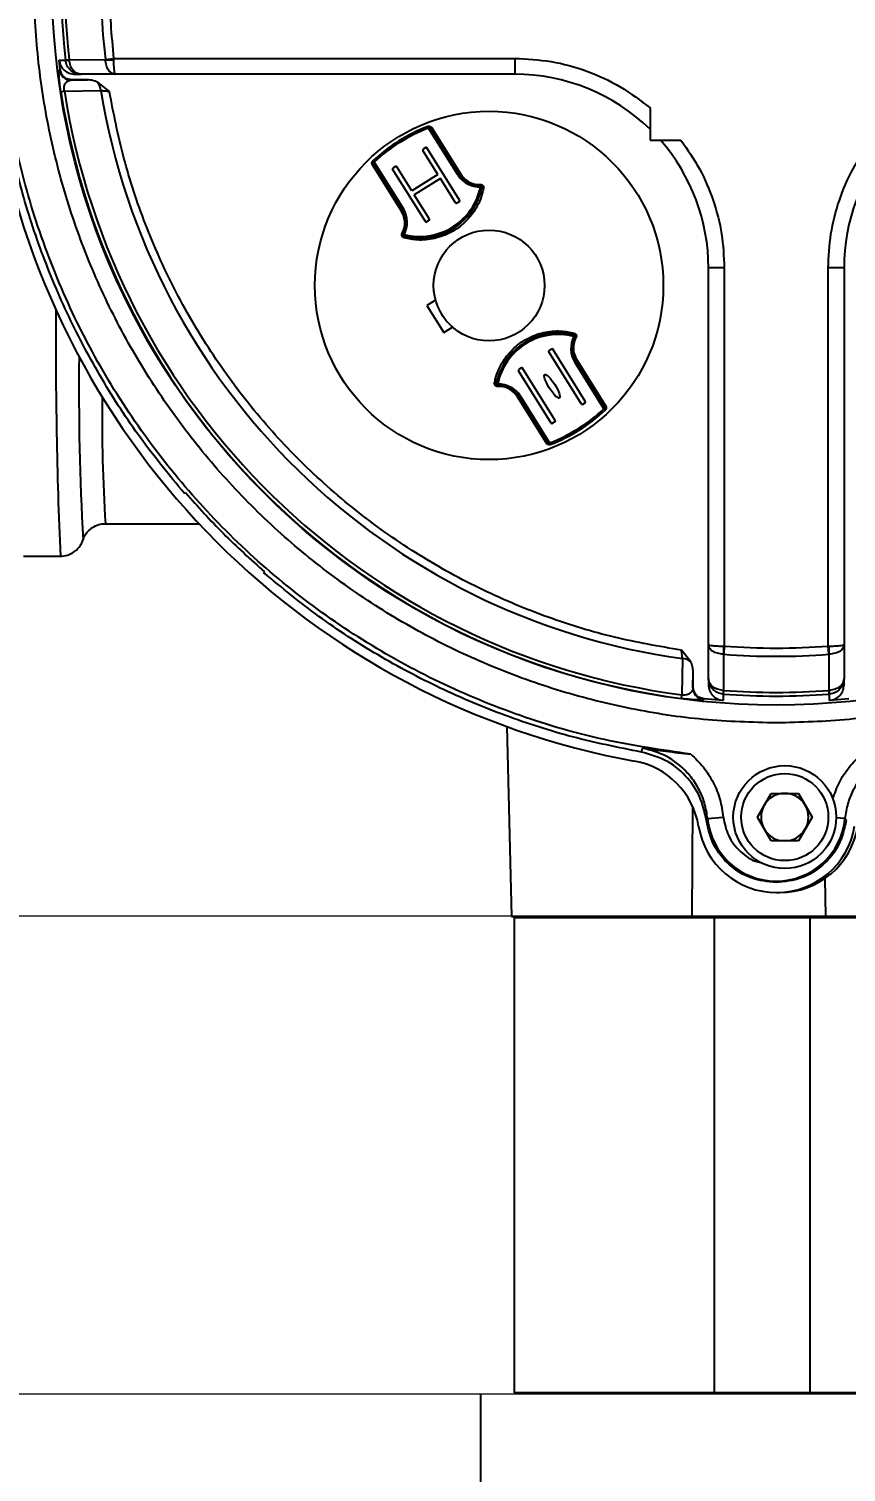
# Model space of a CAD drawing. Header units: millimetres. Extents: x 1561 to 4606, y 513 to 2666.
# Drawn here: x 2298.1 to 2401.4, y 2062 to 2244.3 of the extents above; entities that cross this region are included whole.
import ezdxf

# ---------------------------------------------------------------- set-up
doc = ezdxf.new("R2010")
doc.units = ezdxf.units.MM
doc.layers.add('AM_5', color=3, linetype='Continuous', lineweight=25)
doc.styles.add('SLDTEXTSTYLE1', font='txt.shx', dxfattribs={"width": 0.7, "bigfont": 'gbcbig.shx'})
doc.dimstyles.new('SLDDIMSTYLE12$0', dxfattribs={"dimtxt": 12, "dimasz": 10, "dimexe": 0, "dimexo": 0.0625, "dimgap": 0.875, "dimtad": 1, "dimdec": 1, "dimlfac": 1.8, "dimrnd": 1e-09, "dimzin": 12, "dimdsep": 46, "dimtxsty": 'SLDTEXTSTYLE1', "dimcen": 0.09, "dimdle": 8.16, "dimclrd": 3, "dimclre": 3, "dimadec": 0, "dimazin": 3, "dimtfac": 1, "dimtdec": 1, "dimtofl": 0, "dimtmove": 0, "dimatfit": 3, "dimfxl": 0, "dimfrac": 2, "dimtolj": 1, "dimlwd": 5, "dimlwe": 5, "dimarcsym": 0})

# ---------------------------------------------------------------- blocks, each defined once
blk = doc.blocks.new('*D50')
at = {"layer": 'AM_5', "color": 3, "lineweight": 5, "transparency": 16777216}
blk.add_line((2500.81, 2466.01), (2106.41, 2466.01), dxfattribs=at)
at = {"layer": 'AM_5', "color": 3, "linetype": 'Continuous', "lineweight": 5, "transparency": 16777216}
for p, q in [((2106.41, 2456.01), (2106.41, 2142.23)), ((2512.48, 2132.23), (2106.41, 2132.23))]:
    blk.add_line(p, q, dxfattribs=at)
at = {"layer": 'AM_5', "color": 3, "transparency": 16777216}
for points in [[(2104.74, 2456.01), (2108.07, 2456.01), (2106.41, 2466.01)], [(2104.74, 2142.23), (2108.07, 2142.23), (2106.41, 2132.23)]]:
    blk.add_solid(points, dxfattribs=at)
at = {"layer": 'Defpoints', "color": 0, "transparency": 16777216}
for p in [(2500.87, 2466.01), (2106.41, 2132.23), (2512.55, 2132.23)]:
    blk.add_point(p, dxfattribs=at)
at = {"layer": 'AM_5', "color": 0, "transparency": 16777216, "insert": (2091.82, 2299.12), "char_height": 12, "attachment_point": 5, "rotation": 90, "style": 'SLDTEXTSTYLE1'}
blk.add_mtext('\\A1;{\\H2.28571x;335}', dxfattribs=at)
blk = doc.blocks.new('*D51')
at = {"layer": 'AM_5', "color": 3, "lineweight": 5, "transparency": 16777216}
blk.add_line((2512.48, 2132.23), (2106.22, 2132.23), dxfattribs=at)
at = {"layer": 'AM_5', "color": 3, "linetype": 'Continuous', "lineweight": 5, "transparency": 16777216}
for p, q in [((2106.22, 2122.23), (2106.22, 2081.82)), ((2512.14, 2071.82), (2106.22, 2071.82))]:
    blk.add_line(p, q, dxfattribs=at)
at = {"layer": 'AM_5', "color": 3, "transparency": 16777216}
for points in [[(2104.56, 2122.23), (2107.89, 2122.23), (2106.22, 2132.23)], [(2104.56, 2081.82), (2107.89, 2081.82), (2106.22, 2071.82)]]:
    blk.add_solid(points, dxfattribs=at)
at = {"layer": 'Defpoints', "color": 0, "transparency": 16777216}
for p in [(2512.55, 2132.23), (2106.22, 2071.82), (2512.2, 2071.82)]:
    blk.add_point(p, dxfattribs=at)
at = {"layer": 'AM_5', "color": 0, "transparency": 16777216, "insert": (2091.63, 2102.02), "char_height": 12, "attachment_point": 5, "rotation": 90, "style": 'SLDTEXTSTYLE1'}
blk.add_mtext('\\A1;{\\H2.28571x;60}', dxfattribs=at)

msp = doc.modelspace()

# ---------------------------------------------------------------- linework, layer by layer
at = {"color": 7, "linetype": 'Continuous', "lineweight": 25}
for p, q in [((2301.937, 2240.357), (2302.742, 2240.355)), ((2302.075, 2239.181), (2301.937, 2240.357)), ((2301.98, 2239.148), (2302.075, 2239.181)), ((2302.74, 2240.372), (2303.202, 2240.424)), ((2302.74, 2240.372), (2302.742, 2240.355)), ((2303.208, 2240.355), (2303.202, 2240.424)), ((2303.202, 2240.424), (2307.788, 2240.415)), ((2307.784, 2240.456), (2308.81, 2240.576)), ((2307.784, 2240.456), (2307.788, 2240.415)), ((2308.81, 2240.576), (2359.501, 2240.576)), ((2308.81, 2240.576), (2308.813, 2240.415)), ((2359.501, 2240.576), (2359.501, 2238.576)), ((2303.467, 2237.832), (2305.508, 2237.866)), ((2305.508, 2237.866), (2303.564, 2237.866)), ((2303.928, 2238.576), (2304.716, 2238.576)), ((2309.011, 2238.576), (2304.716, 2238.576)), ((2308.29, 2236.392), (2306.816, 2237.566)), ((2359.501, 2238.576), (2309.011, 2238.576)), ((2302.159, 2236.389), (2302.619, 2236.46)), ((2302.619, 2236.46), (2307.219, 2236.542)), ((2376.583, 2234.325), (2376.583, 2230.239)), ((2348.533, 2231.96), (2348.525, 2231.982)), ((2348.605, 2231.773), (2348.533, 2231.96)), ((2348.605, 2231.773), (2348.775, 2231.879)), ((2352.302, 2225.857), (2348.605, 2231.773)), ((2348.775, 2231.879), (2352.471, 2225.963)), ((2349.003, 2231.822), (2352.67, 2225.955)), ((2376.583, 2230.239), (2380.484, 2230.239)), ((2349.798, 2225.902), (2347.89, 2228.955)), ((2348.261, 2229.304), (2347.922, 2229.092)), ((2352.532, 2222.658), (2348.399, 2229.272)), ((2345.184, 2221.276), (2341.517, 2227.144)), ((2341.736, 2227.481), (2341.566, 2227.375)), ((2345.263, 2221.459), (2341.566, 2227.375)), ((2341.6, 2227.627), (2341.583, 2227.645)), ((2341.736, 2227.481), (2341.6, 2227.627)), ((2341.736, 2227.481), (2345.433, 2221.565)), ((2348.207, 2219.955), (2344.074, 2226.57)), ((2344.445, 2226.92), (2344.106, 2226.708)), ((2346.49, 2223.835), (2344.583, 2226.888)), ((2349.798, 2225.902), (2346.49, 2223.835)), ((2350.116, 2225.393), (2346.808, 2223.326)), ((2352.023, 2222.34), (2350.116, 2225.393)), ((2352.471, 2225.963), (2352.302, 2225.857)), ((2355.148, 2224.556), (2355.157, 2224.356)), ((2355.353, 2224.317), (2355.157, 2224.356)), ((2348.716, 2220.273), (2346.808, 2223.326)), ((2352.5, 2222.52), (2352.161, 2222.308)), ((2345.433, 2221.565), (2345.263, 2221.459)), ((2348.684, 2220.135), (2348.345, 2219.923)), ((2345.354, 2218.436), (2345.53, 2218.341)), ((2345.479, 2218.147), (2345.53, 2218.341)), ((2385.965, 2214.112), (2383.965, 2214.112)), ((2383.965, 2166.535), (2383.965, 2214.112)), ((2385.965, 2214.112), (2385.965, 2166.335)), ((2399.087, 2166.335), (2399.087, 2214.112)), ((2401.087, 2214.112), (2399.087, 2214.112)), ((2401.087, 2214.112), (2401.087, 2166.535)), ((2349.503, 2210.034), (2348.408, 2209.35)), ((2348.408, 2209.35), (2350.527, 2205.958)), ((2350.527, 2205.958), (2351.623, 2206.642)), ((2366.974, 2205.445), (2367.024, 2205.639)), ((2366.974, 2205.445), (2367.149, 2205.35)), ((2367.921, 2196.898), (2363.788, 2203.513)), ((2364.159, 2203.863), (2363.819, 2203.651)), ((2368.43, 2197.216), (2364.297, 2203.831)), ((2367.32, 2202.51), (2370.987, 2196.642)), ((2364.105, 2194.514), (2359.971, 2201.128)), ((2360.342, 2201.478), (2360.003, 2201.266)), ((2364.614, 2194.832), (2360.48, 2201.446)), ((2367.071, 2202.221), (2367.241, 2202.327)), ((2370.768, 2196.305), (2367.071, 2202.221)), ((2367.241, 2202.327), (2370.937, 2196.411)), ((2357.347, 2199.43), (2357.151, 2199.469)), ((2357.347, 2199.43), (2357.356, 2199.23)), ((2363.5, 2191.964), (2359.834, 2197.832)), ((2360.032, 2197.823), (2360.202, 2197.929)), ((2363.729, 2191.907), (2360.032, 2197.823)), ((2360.202, 2197.929), (2363.899, 2192.013)), ((2368.398, 2197.078), (2368.059, 2196.866)), ((2370.937, 2196.411), (2370.768, 2196.305)), ((2370.904, 2196.159), (2370.768, 2196.305)), ((2370.921, 2196.141), (2370.904, 2196.159)), ((2364.582, 2194.694), (2364.243, 2194.482)), ((2363.729, 2191.907), (2363.899, 2192.013)), ((2363.97, 2191.826), (2363.899, 2192.013)), ((2363.979, 2191.804), (2363.97, 2191.826)), ((2317.777, 2185.612), (2317.888, 2185.723)), ((2307.791, 2181.799), (2319.614, 2181.799)), ((2304.96, 2179.765), (2304.967, 2179.787)), ((2297.459, 2177.69), (2302.098, 2177.69)), ((2327.883, 2175.728), (2327.772, 2175.616)), ((2383.965, 2166.535), (2384.02, 2166.489)), ((2384.032, 2166.314), (2383.965, 2166.535)), ((2383.965, 2162.256), (2383.965, 2166.535)), ((2385.858, 2166.336), (2385.965, 2166.335)), ((2385.965, 2166.335), (2385.885, 2165.306)), ((2399.087, 2166.335), (2399.195, 2166.336)), ((2399.167, 2165.306), (2399.087, 2166.335)), ((2401.087, 2166.535), (2401.087, 2162.256)), ((2381.726, 2164.357), (2380.552, 2165.822)), ((2380.679, 2164.762), (2380.598, 2160.175)), ((2385.858, 2165.307), (2385.885, 2165.306)), ((2385.858, 2165.307), (2385.863, 2160.738)), ((2399.167, 2165.306), (2399.195, 2165.307)), ((2399.189, 2160.738), (2399.195, 2165.307)), ((2381.994, 2161.085), (2382.026, 2163.049)), ((2382.026, 2161.179), (2382.026, 2163.049)), ((2383.965, 2162.256), (2383.965, 2161.47)), ((2385.863, 2160.738), (2385.817, 2160.74)), ((2385.863, 2160.738), (2385.829, 2160.273)), ((2399.189, 2160.738), (2399.235, 2160.74)), ((2399.224, 2160.273), (2399.189, 2160.738)), ((2401.087, 2162.256), (2401.022, 2161.986)), ((2401.054, 2161.897), (2401.054, 2161.981)), ((2401.087, 2161.47), (2401.087, 2162.256)), ((2380.537, 2159.714), (2380.598, 2160.175)), ((2383.375, 2159.686), (2383.343, 2159.595)), ((2385.818, 2159.473), (2383.375, 2159.686)), ((2385.817, 2160.274), (2385.829, 2160.273)), ((2385.817, 2160.274), (2385.818, 2159.473)), ((2399.224, 2160.273), (2399.235, 2160.274)), ((2399.234, 2159.473), (2399.235, 2160.274)), ((2401.678, 2159.686), (2399.234, 2159.473)), ((2358.475, 2156.181), (2359.103, 2132.19)), ((2375.498, 2152.946), (2375.617, 2153.463)), ((2390.136, 2144.736), (2391.868, 2147.736)), ((2391.868, 2147.736), (2395.332, 2147.736)), ((2395.332, 2147.736), (2397.064, 2144.736)), ((2381.952, 2146.11), (2381.843, 2132.19)), ((2383.7, 2144.295), (2383.85, 2144.545)), ((2383.85, 2144.545), (2385.84, 2144.733)), ((2391.868, 2141.736), (2390.136, 2144.736)), ((2397.064, 2144.736), (2395.332, 2141.736)), ((2401.203, 2144.545), (2400.099, 2144.65)), ((2401.352, 2144.295), (2401.203, 2144.545)), ((2395.332, 2141.736), (2391.868, 2141.736)), ((2398.661, 2136.982), (2398.765, 2132.19)), ((2392.567, 2135.21), (2392.983, 2135.21)), ((2359.103, 2132.19), (2381.843, 2132.19)), ((2359.429, 2132), (2359.429, 2072)), ((2384.705, 2132), (2359.429, 2132)), ((2381.843, 2132.19), (2398.765, 2132.19)), ((2384.705, 2072), (2384.705, 2132)), ((2396.789, 2132), (2384.705, 2132)), ((2389.597, 2132.19), (2389.597, 2132)), ((2396.789, 2072), (2396.789, 2132)), ((2438.175, 2132), (2396.789, 2132)), ((2398.765, 2132.19), (2434.292, 2132.19)), ((2355.169, 2071.818), (2355.169, 2049.818)), ((2384.705, 2072), (2359.429, 2072)), ((2396.789, 2072), (2384.705, 2072)), ((2438.175, 2072), (2396.789, 2072))]:
    msp.add_line(p, q, dxfattribs=at)
at = {"color": 7, "linetype": 'Continuous', "lineweight": 25, "flags": 128}
for points in [[(2303.467, 2237.832), (2303.521, 2237.851), (2303.564, 2237.866)], [(2352.67, 2225.955), (2352.639, 2225.941), (2352.608, 2225.932), (2352.578, 2225.927), (2352.55, 2225.926), (2352.524, 2225.929), (2352.502, 2225.937), (2352.484, 2225.948), (2352.471, 2225.963)], [(2355.555, 2224.177), (2355.513, 2224.185), (2355.473, 2224.197), (2355.436, 2224.213), (2355.405, 2224.232), (2355.38, 2224.252), (2355.362, 2224.274), (2355.353, 2224.296), (2355.353, 2224.317)], [(2345.263, 2221.459), (2345.271, 2221.441), (2345.273, 2221.42), (2345.271, 2221.397), (2345.262, 2221.372), (2345.249, 2221.347), (2345.231, 2221.322), (2345.209, 2221.299), (2345.184, 2221.276)], [(2345.516, 2217.905), (2345.527, 2217.946), (2345.534, 2217.987), (2345.536, 2218.027), (2345.533, 2218.063), (2345.526, 2218.095), (2345.514, 2218.12), (2345.498, 2218.138), (2345.479, 2218.147)], [(2367.024, 2205.639), (2367.006, 2205.648), (2366.99, 2205.666), (2366.978, 2205.691), (2366.97, 2205.723), (2366.968, 2205.759), (2366.97, 2205.799), (2366.976, 2205.84), (2366.987, 2205.881)], [(2367.241, 2202.327), (2367.233, 2202.345), (2367.23, 2202.367), (2367.233, 2202.39), (2367.241, 2202.414), (2367.255, 2202.439), (2367.272, 2202.464), (2367.295, 2202.487), (2367.32, 2202.51)], [(2357.151, 2199.469), (2357.151, 2199.49), (2357.141, 2199.512), (2357.124, 2199.534), (2357.099, 2199.555), (2357.067, 2199.573), (2357.031, 2199.589), (2356.991, 2199.601), (2356.949, 2199.609)], [(2359.834, 2197.832), (2359.865, 2197.845), (2359.896, 2197.854), (2359.926, 2197.86), (2359.954, 2197.86), (2359.98, 2197.857), (2360.002, 2197.85), (2360.019, 2197.838), (2360.032, 2197.823)], [(2382.026, 2161.179), (2382.008, 2161.126), (2381.994, 2161.085)]]:
    msp.add_lwpolyline(points, dxfattribs=at)
at = {"color": 7, "linetype": 'Continuous', "lineweight": 25}
for centre, radius in [((2392.526, 2250.366), 91.48), ((2356.252, 2211.893), 22), ((2356.252, 2211.893), 7), ((2393.6, 2144.736), 6.5), ((2393.6, 2144.736), 5.5)]:
    msp.add_circle(centre, radius, dxfattribs=at)
for centre, radius, start, end in [((2392.526, 2250.366), 90.341, 353.64897, 186.35103), ((2392.526, 2250.366), 89.875, 353.64897, 186.35103), ((2392.526, 2250.366), 85.319, 353.33017, 186.66983), ((2303.469, 2239.333), 1.5, 187.07071, 269.91274), ((2302.975, 2242.18), 1.84, 262.72929, 277.2707), ((2308.3, 2254.739), 14.333, 267.94984, 272.05016), ((2305.459, 2236.44), 1.764, 3.33539, 39.69868), ((2359.501, 2214.112), 24.464, 45.7131, 90), ((2392.526, 2250.366), 91.441, 188.79238, 262.46584), ((2392.526, 2250.366), 90.976, 188.79238, 262.46584), ((2392.526, 2250.366), 86.42, 189.2043, 262.12076), ((2392.569, 2250.188), 99.998, 190.32572, 259.67183), ((2356.252, 2211.893), 21.524, 111.039, 132.961), ((2356.252, 2211.893), 21.5, 111.039, 132.961), ((2356.252, 2211.893), 21.3, 111.039, 132.961), ((2348.605, 2231.773), 0.2, 32, 111.039), ((2348.922, 2231.985), 0.182, 215.62254, 296.53626), ((2359.501, 2214.112), 24.464, 0, 41.23805), ((2425.551, 2214.112), 24.464, 138.76195, 180), ((2347.975, 2229.008), 0.1, 122, 212), ((2348.314, 2229.219), 0.1, 32, 122), ((2341.407, 2227.288), 0.182, 307.46374, 28.37746), ((2341.736, 2227.481), 0.2, 132.961, 212), ((2344.159, 2226.623), 0.1, 122, 212), ((2344.498, 2226.835), 0.1, 32, 122), ((2347.508, 2225.886), 8, 255.3094, 348.6906), ((2347.508, 2225.886), 7.8, 255.3094, 348.6906), ((2355.015, 2227.553), 3.2, 212, 272.53097), ((2355.015, 2227.553), 3, 212, 272.53097), ((2354.461, 2224.605), 0.689, 355.91037, 3.87572), ((2355.157, 2224.356), 0.2, 348.6906, 92.53097), ((2352.447, 2222.605), 0.1, 302, 32), ((2342.719, 2219.869), 3, 331.46903, 32), ((2342.719, 2219.869), 3.2, 331.46903, 32), ((2352.108, 2222.393), 0.1, 212, 302), ((2348.292, 2220.008), 0.1, 212, 302), ((2348.631, 2220.22), 0.1, 302, 32), ((2345.611, 2219.075), 0.689, 240.12428, 248.08963), ((2345.53, 2218.341), 0.2, 151.46903, 255.3094), ((2910.883, 2204.025), 609.354, 179.552814, 182.476995), ((2364.996, 2197.9), 8, 75.3094, 168.6906), ((2364.996, 2197.9), 7.8, 75.3094, 168.6906), ((2369.785, 2203.917), 3.2, 151.46903, 212), ((2369.785, 2203.917), 3, 151.46903, 212), ((2366.974, 2205.445), 0.2, 331.46903, 75.3094), ((2366.892, 2204.711), 0.689, 60.12428, 68.08963), ((2663.172, 2199.061), 358.731, 179.38754, 183.08342), ((2363.872, 2203.566), 0.1, 122, 212), ((2364.212, 2203.778), 0.1, 32, 122), ((2360.056, 2201.181), 0.1, 122, 212), ((2360.395, 2201.393), 0.1, 32, 122), ((2357.347, 2199.43), 0.2, 168.6906, 272.53097), ((2357.488, 2196.233), 3.2, 32, 92.53097), ((2358.043, 2199.181), 0.689, 175.91037, 183.87572), ((2357.488, 2196.233), 3, 32, 92.53097), ((2513.003, 2195.026), 205.637, 179.22351, 183.68809), ((2368.345, 2197.163), 0.1, 302, 32), ((2356.252, 2211.893), 21.3, 291.039, 312.961), ((2356.252, 2211.893), 21.5, 291.039, 312.961), ((2356.252, 2211.893), 21.524, 291.039, 312.961), ((2368.006, 2196.951), 0.1, 212, 302), ((2370.768, 2196.305), 0.2, 312.961, 32), ((2371.097, 2196.498), 0.182, 127.46374, 208.37746), ((2364.19, 2194.567), 0.1, 212, 302), ((2364.529, 2194.779), 0.1, 302, 32), ((2363.581, 2191.801), 0.182, 35.62254, 116.53626), ((2363.899, 2192.013), 0.2, 212, 291.039), ((2407.193, 2165.822), 21.342, 178.61808, 181.38192), ((2377.859, 2165.822), 21.342, 358.61809, 1.38192), ((2380.596, 2162.992), 1.772, 50.36479, 87.29394), ((2392.526, 2250.366), 85.319, 265.53552, 274.46448), ((2383.494, 2161.087), 1.5, 180.08872, 264.21159), ((2388.526, 2160.507), 2.719, 175.08842, 184.91158), ((2392.526, 2250.366), 89.875, 265.74841, 274.25159), ((2396.526, 2160.507), 2.719, 355.08842, 4.91158), ((2392.526, 2250.366), 90.341, 265.74841, 274.25159), ((2372.848, 2141.972), 10, 9.26756, 79.67181), ((2393.6, 2144.736), 3, 90, 150), ((2393.6, 2144.736), 3, 30, 90), ((2393.6, 2144.736), 3, 150, 210), ((2393.6, 2144.736), 3, 330, 30), ((2392.526, 2145.366), 8.715, 185.40246, 354.59754), ((2392.567, 2145.19), 9.98, 189.26678, 350.73322), ((2393.6, 2144.736), 3, 210, 270), ((2392.983, 2145.19), 9.98, 270.0009, 350.73276), ((2393.6, 2144.736), 3, 270, 330)]:
    msp.add_arc(centre, radius, start, end, dxfattribs=at)
msp.add_ellipse((2364.201, 2199.172), major_axis=(0.927, -1.484), ratio=0.2285714, dxfattribs=at)
for points in [[(2392.526, 2156.625), (2389.458, 2156.712), (2383.323, 2156.886), (2374.209, 2158.289), (2365.271, 2160.515), (2356.596, 2163.622), (2348.266, 2167.561), (2340.363, 2172.298), (2332.962, 2177.787), (2326.135, 2183.975), (2319.947, 2190.802), (2314.458, 2198.203), (2309.721, 2206.106), (2305.782, 2214.435), (2302.678, 2223.111), (2300.439, 2232.048), (2299.087, 2241.163), (2298.635, 2250.366), (2299.087, 2259.569), (2300.439, 2268.683), (2302.678, 2277.621), (2305.782, 2286.296), (2309.721, 2294.626), (2314.458, 2302.529), (2319.947, 2309.93), (2326.135, 2316.757), (2332.962, 2322.945), (2340.363, 2328.433), (2348.266, 2333.171), (2356.596, 2337.109), (2365.271, 2340.217), (2374.209, 2342.442), (2383.323, 2343.845), (2389.458, 2344.019), (2392.526, 2344.106)], [(2392.526, 2344.106), (2395.594, 2344.019), (2401.729, 2343.845), (2410.843, 2342.442), (2419.781, 2340.217), (2428.457, 2337.109), (2436.786, 2333.171), (2444.689, 2328.433), (2452.09, 2322.945), (2458.917, 2316.757), (2465.105, 2309.93), (2470.594, 2302.529), (2475.331, 2294.626), (2479.27, 2286.296), (2482.374, 2277.621), (2484.613, 2268.683), (2485.965, 2259.569), (2486.417, 2250.366), (2485.965, 2241.163), (2484.613, 2232.048), (2482.374, 2223.111), (2479.27, 2214.435), (2475.331, 2206.106), (2470.594, 2198.203), (2465.105, 2190.802), (2458.917, 2183.975), (2452.09, 2177.787), (2444.689, 2172.298), (2436.786, 2167.561), (2428.457, 2163.622), (2419.781, 2160.515), (2410.843, 2158.289), (2401.729, 2156.886), (2395.594, 2156.712), (2392.526, 2156.625)], [(2381.737, 2152.692), (2378.085, 2153.216), (2370.782, 2154.264), (2360.139, 2157.384), (2349.896, 2161.592), (2340.195, 2166.947), (2331.156, 2173.352), (2322.894, 2180.733), (2315.512, 2188.995), (2309.108, 2198.034), (2303.752, 2207.735), (2299.544, 2217.978), (2296.425, 2228.621), (2295.377, 2235.925), (2294.852, 2239.576)], [(2317.777, 2185.612), (2315.89, 2187.908), (2312.115, 2192.501), (2307.27, 2200.002), (2303.07, 2207.873), (2299.623, 2216.102), (2296.87, 2224.596), (2295.694, 2230.424), (2295.106, 2233.338)], [(2317.888, 2185.723), (2319.465, 2183.968), (2322.617, 2180.457), (2326.128, 2177.304), (2327.883, 2175.728)], [(2375.498, 2152.946), (2372.584, 2153.534), (2366.757, 2154.709), (2358.262, 2157.462), (2350.033, 2160.909), (2342.162, 2165.11), (2334.662, 2169.955), (2330.069, 2173.729), (2327.772, 2175.616)], [(2385.965, 2166.335), (2388.152, 2166.207), (2392.526, 2165.951), (2396.9, 2166.207), (2399.087, 2166.335)], [(2392.526, 2136.475), (2391.451, 2136.589), (2389.3, 2136.816), (2386.514, 2138.58), (2384.427, 2141.133), (2383.943, 2143.241), (2383.7, 2144.295)], [(2401.352, 2144.295), (2401.11, 2143.241), (2400.625, 2141.133), (2398.539, 2138.58), (2395.752, 2136.816), (2393.601, 2136.589), (2392.526, 2136.475)]]:
    msp.add_open_spline(points, degree=3, dxfattribs=at)
for points, knots in [([(2392.526, 2334.652), (2389.621, 2334.565), (2383.763, 2334.39), (2375.012, 2332.962), (2366.358, 2330.658), (2357.953, 2327.411), (2349.942, 2323.289), (2342.458, 2318.365), (2335.613, 2312.743), (2329.448, 2306.497), (2323.961, 2299.649), (2319.172, 2292.197), (2315.15, 2284.192), (2311.987, 2275.756), (2309.737, 2267.031), (2308.455, 2258.168), (2308.053, 2249.311), (2308.559, 2243.471), (2308.81, 2240.576)], [0, 0, 0, 0, 0.0612816, 0.1235957, 0.1866179, 0.25, 0.3133821, 0.3764043, 0.4387184, 0.5, 0.5612816, 0.6235957, 0.6866179, 0.75, 0.8133821, 0.8764043, 0.9387184, 1, 1, 1, 1]), ([(2476.242, 2240.576), (2476.493, 2243.471), (2477, 2249.311), (2476.598, 2258.168), (2475.315, 2267.031), (2473.065, 2275.756), (2469.902, 2284.192), (2465.881, 2292.197), (2461.091, 2299.649), (2455.604, 2306.497), (2449.44, 2312.743), (2442.594, 2318.365), (2435.11, 2323.289), (2427.099, 2327.411), (2418.694, 2330.658), (2410.041, 2332.962), (2401.29, 2334.39), (2395.431, 2334.565), (2392.526, 2334.652)], [0, 0, 0, 0, 0.0612816, 0.1235957, 0.1866179, 0.25, 0.3133821, 0.3764043, 0.4387184, 0.5, 0.5612816, 0.6235957, 0.6866179, 0.75, 0.8133821, 0.8764043, 0.9387184, 1, 1, 1, 1]), ([(2302.159, 2236.389), (2302.128, 2236.598), (2302.065, 2237.031), (2301.998, 2237.613), (2301.952, 2238.118), (2301.922, 2238.622), (2301.922, 2239.048), (2301.961, 2239.114), (2301.98, 2239.148)], [0, 0, 0, 0, 0.1207868, 0.2490761, 0.3731373, 0.5013754, 0.7404691, 1, 1, 1, 1]), ([(2301.937, 2240.357), (2301.99, 2240.117), (2302.095, 2239.638), (2302.565, 2239.056), (2303.196, 2238.654), (2303.684, 2238.602), (2303.928, 2238.576)], [0, 0, 0, 0, 0.2499161, 0.4998772, 0.7499002, 1, 1, 1, 1]), ([(2303.564, 2237.866), (2303.383, 2237.885), (2303.021, 2237.923), (2302.551, 2238.219), (2302.198, 2238.648), (2302.116, 2239.003), (2302.075, 2239.181)], [0, 0, 0, 0, 0.24991859, 0.49987605, 0.74997273, 1, 1, 1, 1]), ([(2304.716, 2238.576), (2304.481, 2238.6), (2304.009, 2238.649), (2303.386, 2239.037), (2302.906, 2239.618), (2302.797, 2240.108), (2302.742, 2240.355)], [0, 0, 0, 0, 0.24311821, 0.48973638, 0.74228142, 1, 1, 1, 1]), ([(2304.716, 2238.576), (2304.537, 2238.6), (2304.176, 2238.649), (2303.7, 2239.037), (2303.333, 2239.618), (2303.25, 2240.108), (2303.208, 2240.355)], [0, 0, 0, 0, 0.2431182, 0.4897364, 0.7422814, 1, 1, 1, 1]), ([(2309.011, 2238.576), (2308.863, 2238.602), (2308.564, 2238.653), (2308.174, 2239.057), (2307.878, 2239.659), (2307.818, 2240.162), (2307.788, 2240.415)], [0, 0, 0, 0, 0.24349066, 0.48990244, 0.74228532, 1, 1, 1, 1]), ([(2308.813, 2240.415), (2308.818, 2240.177), (2308.827, 2239.686), (2308.87, 2239.106), (2308.921, 2238.773), (2308.967, 2238.605), (2308.996, 2238.586), (2309.011, 2238.576)], [0, 0, 0, 0, 0.2418431, 0.4991239, 0.7090059, 0.8444555, 1, 1, 1, 1]), ([(2359.501, 2240.576), (2361.037, 2240.499), (2364.133, 2240.344), (2368.637, 2239.077), (2372.896, 2237.137), (2375.361, 2235.257), (2376.583, 2234.325)], [0, 0, 0, 0, 0.248067, 0.5, 0.751933, 1, 1, 1, 1]), ([(2302.619, 2236.46), (2302.606, 2236.529), (2302.58, 2236.668), (2302.576, 2236.869), (2302.597, 2237.048), (2302.672, 2237.344), (2302.839, 2237.569), (2303.014, 2237.699), (2303.112, 2237.748), (2303.195, 2237.783), (2303.295, 2237.812), (2303.393, 2237.827), (2303.445, 2237.831), (2303.461, 2237.832), (2303.467, 2237.832)], [0, 0, 0, 0, 0.0594216, 0.1187115, 0.1821096, 0.2512974, 0.5005091, 0.6688882, 0.7209765, 0.7501665, 0.8758835, 0.9620537, 0.9870366, 1, 1, 1, 1]), ([(2306.816, 2237.566), (2306.606, 2237.655), (2306.188, 2237.832), (2305.734, 2237.854), (2305.508, 2237.866)], [0, 0, 0, 0, 0.5015357, 1, 1, 1, 1]), ([(2307.219, 2236.542), (2307.36, 2236.524), (2307.584, 2236.495), (2307.962, 2236.442), (2308.177, 2236.409), (2308.29, 2236.392)], [0, 0, 0, 0, 0.4463965, 0.7099365, 1, 1, 1, 1]), ([(2380.552, 2165.822), (2377.723, 2166.307), (2372.009, 2167.287), (2363.603, 2169.874), (2355.322, 2173.329), (2347.321, 2177.732), (2339.741, 2183.034), (2332.75, 2189.156), (2326.465, 2196), (2320.984, 2203.452), (2316.393, 2211.347), (2312.743, 2219.543), (2309.957, 2227.885), (2308.842, 2233.575), (2308.29, 2236.392)], [0, 0, 0, 0, 0.07964621, 0.16087728, 0.24358846, 0.32847039, 0.41398283, 0.49999999, 0.58601276, 0.67152525, 0.75641153, 0.83911847, 0.92035171, 1, 1, 1, 1]), ([(2348.525, 2231.982), (2348.547, 2231.99), (2348.596, 2232.006), (2348.684, 2232.012), (2348.801, 2231.994), (2348.92, 2231.931), (2348.975, 2231.859), (2349.003, 2231.822)], [0, 0, 0, 0, 0.0853698, 0.1907986, 0.3564235, 0.6664713, 1, 1, 1, 1]), ([(2380.484, 2230.239), (2381.306, 2229.059), (2382.96, 2226.685), (2384.656, 2222.662), (2385.763, 2218.439), (2385.898, 2215.548), (2385.965, 2214.112)], [0, 0, 0, 0, 0.2483152, 0.5, 0.7516848, 1, 1, 1, 1]), ([(2399.087, 2214.112), (2399.154, 2215.548), (2399.289, 2218.439), (2400.396, 2222.662), (2402.092, 2226.685), (2403.746, 2229.059), (2404.568, 2230.239)], [0, 0, 0, 0, 0.2483152, 0.5, 0.7516848, 1, 1, 1, 1]), ([(2341.517, 2227.144), (2341.488, 2227.208), (2341.443, 2227.304), (2341.465, 2227.459), (2341.508, 2227.554), (2341.546, 2227.608), (2341.575, 2227.637), (2341.583, 2227.645)], [0, 0, 0, 0, 0.4935098, 0.7465115, 0.851032, 0.9564885, 1, 1, 1, 1]), ([(2352.67, 2225.955), (2352.864, 2225.7), (2353.215, 2225.241), (2354.033, 2224.785), (2354.705, 2224.642), (2355.08, 2224.65), (2355.148, 2224.652)], [0, 0, 0, 0, 0.35692605, 0.64558806, 0.93595733, 1, 1, 1, 1]), ([(2355.148, 2224.652), (2355.189, 2224.65), (2355.27, 2224.646), (2355.38, 2224.596), (2355.473, 2224.516), (2355.541, 2224.404), (2355.569, 2224.285), (2355.559, 2224.207), (2355.555, 2224.177)], [0, 0, 0, 0, 0.1540842, 0.3077863, 0.4712038, 0.6571656, 0.8674974, 1, 1, 1, 1]), ([(2355.555, 2224.177), (2355.516, 2224.003), (2355.309, 2223.067), (2354.659, 2221.572), (2353.258, 2219.827), (2351.505, 2218.526), (2349.362, 2217.736), (2347.285, 2217.55), (2346.069, 2217.794), (2345.516, 2217.905)], [0, 0, 0, 0, 0.0439371, 0.236293, 0.3728219, 0.5357282, 0.69861, 0.8632007, 1, 1, 1, 1]), ([(2345.268, 2218.478), (2345.299, 2218.539), (2345.471, 2218.873), (2345.638, 2219.539), (2345.586, 2220.474), (2345.327, 2220.991), (2345.184, 2221.276)], [0, 0, 0, 0, 0.06404267, 0.35441194, 0.64307395, 1, 1, 1, 1]), ([(2345.516, 2217.905), (2345.462, 2217.927), (2345.359, 2217.969), (2345.257, 2218.1), (2345.215, 2218.241), (2345.222, 2218.374), (2345.254, 2218.446), (2345.268, 2218.478)], [0, 0, 0, 0, 0.257956, 0.4849143, 0.7035846, 0.8642778, 1, 1, 1, 1]), ([(2356.949, 2199.609), (2356.988, 2199.783), (2357.195, 2200.719), (2357.845, 2202.214), (2359.245, 2203.959), (2360.998, 2205.261), (2363.142, 2206.05), (2365.218, 2206.236), (2366.435, 2205.992), (2366.987, 2205.881)], [0, 0, 0, 0, 0.0439371, 0.236293, 0.3728219, 0.5357282, 0.69861, 0.8632007, 1, 1, 1, 1]), ([(2367.235, 2205.308), (2367.204, 2205.248), (2367.032, 2204.914), (2366.866, 2204.247), (2366.917, 2203.312), (2367.177, 2202.795), (2367.32, 2202.51)], [0, 0, 0, 0, 0.06404267, 0.35441194, 0.64307395, 1, 1, 1, 1]), ([(2366.987, 2205.881), (2367.042, 2205.859), (2367.145, 2205.817), (2367.247, 2205.686), (2367.289, 2205.545), (2367.281, 2205.412), (2367.25, 2205.341), (2367.235, 2205.308)], [0, 0, 0, 0, 0.257956, 0.4849143, 0.7035846, 0.8642778, 1, 1, 1, 1]), ([(2357.356, 2199.134), (2357.315, 2199.136), (2357.234, 2199.14), (2357.124, 2199.191), (2357.03, 2199.27), (2356.962, 2199.382), (2356.935, 2199.501), (2356.945, 2199.579), (2356.949, 2199.609)], [0, 0, 0, 0, 0.1540842, 0.3077863, 0.4712038, 0.6571656, 0.8674974, 1, 1, 1, 1]), ([(2359.834, 2197.832), (2359.64, 2198.086), (2359.289, 2198.545), (2358.471, 2199.001), (2357.799, 2199.144), (2357.424, 2199.136), (2357.356, 2199.134)], [0, 0, 0, 0, 0.35692605, 0.64558806, 0.93595733, 1, 1, 1, 1]), ([(2370.987, 2196.642), (2371.016, 2196.578), (2371.06, 2196.482), (2371.039, 2196.327), (2370.996, 2196.232), (2370.958, 2196.178), (2370.929, 2196.149), (2370.921, 2196.141)], [0, 0, 0, 0, 0.4935098, 0.7465115, 0.851032, 0.9564885, 1, 1, 1, 1]), ([(2363.979, 2191.804), (2363.957, 2191.796), (2363.908, 2191.78), (2363.82, 2191.774), (2363.702, 2191.792), (2363.584, 2191.855), (2363.529, 2191.927), (2363.5, 2191.964)], [0, 0, 0, 0, 0.08536983, 0.19079859, 0.35642346, 0.66647129, 1, 1, 1, 1]), ([(2305.018, 2179.912), (2305.056, 2180.008), (2305.14, 2180.219), (2305.456, 2180.716), (2305.986, 2181.241), (2306.732, 2181.636), (2307.374, 2181.831), (2307.726, 2181.784), (2307.775, 2181.777)], [0, 0, 0, 0, 0.1429554, 0.3163759, 0.5136025, 0.7314849, 0.9620999, 1, 1, 1, 1]), ([(2302.098, 2177.69), (2302.41, 2177.718), (2302.998, 2177.771), (2303.744, 2178.145), (2304.289, 2178.602), (2304.654, 2179.083), (2304.871, 2179.508), (2304.974, 2179.796), (2305.002, 2179.905), (2305.013, 2179.949)], [0, 0, 0, 0, 0.19362295, 0.3638297, 0.51345707, 0.64880023, 0.77586551, 0.91044112, 1, 1, 1, 1]), ([(2384.02, 2166.489), (2384.06, 2166.476), (2384.161, 2166.444), (2384.516, 2166.392), (2385.11, 2166.349), (2385.613, 2166.34), (2385.858, 2166.336)], [0, 0, 0, 0, 0.1603921, 0.4090048, 0.7133358, 1, 1, 1, 1]), ([(2385.858, 2165.307), (2385.597, 2165.334), (2385.082, 2165.387), (2384.468, 2165.685), (2384.097, 2166.012), (2384.048, 2166.239), (2384.032, 2166.314)], [0, 0, 0, 0, 0.2934878, 0.5809042, 0.8613713, 1, 1, 1, 1]), ([(2399.195, 2166.336), (2399.438, 2166.34), (2399.941, 2166.349), (2400.539, 2166.392), (2400.883, 2166.444), (2401.057, 2166.491), (2401.076, 2166.52), (2401.087, 2166.535)], [0, 0, 0, 0, 0.2420778, 0.4990881, 0.7090281, 0.8444798, 1, 1, 1, 1]), ([(2401.087, 2166.535), (2401.061, 2166.384), (2401.008, 2166.08), (2400.59, 2165.684), (2399.969, 2165.388), (2399.454, 2165.334), (2399.195, 2165.307)], [0, 0, 0, 0, 0.24337936, 0.48973908, 0.74220299, 1, 1, 1, 1]), ([(2380.679, 2164.762), (2380.664, 2164.902), (2380.64, 2165.124), (2380.595, 2165.499), (2380.567, 2165.711), (2380.552, 2165.822)], [0, 0, 0, 0, 0.4491912, 0.7120483, 1, 1, 1, 1]), ([(2382.026, 2163.049), (2382.015, 2163.277), (2381.992, 2163.73), (2381.814, 2164.148), (2381.726, 2164.357)], [0, 0, 0, 0, 0.50110476, 1, 1, 1, 1]), ([(2381.994, 2161.085), (2381.98, 2160.977), (2381.962, 2160.833), (2381.863, 2160.629), (2381.722, 2160.434), (2381.525, 2160.285), (2381.34, 2160.218), (2381.311, 2160.208), (2381.206, 2160.176), (2381.038, 2160.146), (2380.8, 2160.145), (2380.665, 2160.165), (2380.598, 2160.175)], [0, 0, 0, 0, 0.250063, 0.3364114, 0.5001549, 0.749322, 0.750492, 0.7606097, 0.7889128, 0.8880153, 0.9439917, 1, 1, 1, 1]), ([(2383.375, 2159.686), (2383.193, 2159.725), (2382.831, 2159.802), (2382.39, 2160.153), (2382.085, 2160.627), (2382.046, 2160.995), (2382.026, 2161.179)], [0, 0, 0, 0, 0.250514, 0.5000704, 0.7499904, 1, 1, 1, 1]), ([(2385.817, 2160.74), (2385.561, 2160.777), (2385.056, 2160.849), (2384.449, 2161.216), (2384.042, 2161.701), (2383.991, 2162.071), (2383.965, 2162.256)], [0, 0, 0, 0, 0.2578222, 0.5102459, 0.7566012, 1, 1, 1, 1]), ([(2385.817, 2160.274), (2385.561, 2160.322), (2385.056, 2160.417), (2384.449, 2160.896), (2384.042, 2161.53), (2383.991, 2162.015), (2383.965, 2162.256)], [0, 0, 0, 0, 0.2578222, 0.5102459, 0.7566012, 1, 1, 1, 1]), ([(2383.965, 2161.47), (2383.992, 2161.22), (2384.047, 2160.719), (2384.469, 2160.078), (2385.076, 2159.61), (2385.571, 2159.518), (2385.818, 2159.473)], [0, 0, 0, 0, 0.2504088, 0.5001794, 0.7500317, 1, 1, 1, 1]), ([(2399.234, 2159.473), (2399.482, 2159.518), (2399.976, 2159.61), (2400.584, 2160.079), (2401.005, 2160.72), (2401.06, 2161.22), (2401.087, 2161.47)], [0, 0, 0, 0, 0.250393, 0.5001633, 0.7500215, 1, 1, 1, 1]), ([(2401.087, 2162.256), (2401.061, 2162.015), (2401.01, 2161.53), (2400.603, 2160.896), (2399.996, 2160.417), (2399.491, 2160.322), (2399.235, 2160.274)], [0, 0, 0, 0, 0.2433988, 0.4897541, 0.7421778, 1, 1, 1, 1]), ([(2401.022, 2161.986), (2401.006, 2161.894), (2400.959, 2161.618), (2400.597, 2161.217), (2399.998, 2160.849), (2399.491, 2160.777), (2399.235, 2160.74)], [0, 0, 0, 0, 0.13872672, 0.41916409, 0.70650937, 1, 1, 1, 1]), ([(2383.343, 2159.595), (2383.308, 2159.574), (2383.241, 2159.534), (2382.802, 2159.524), (2382.295, 2159.542), (2381.793, 2159.576), (2381.201, 2159.631), (2380.756, 2159.686), (2380.537, 2159.714)], [0, 0, 0, 0, 0.2593433, 0.4990822, 0.6285093, 0.7489001, 0.8765067, 1, 1, 1, 1]), ([(2375.617, 2153.463), (2376.589, 2153.326), (2378.522, 2153.053), (2380.669, 2152.812), (2381.737, 2152.692)], [0, 0, 0, 0, 0.5024427, 1, 1, 1, 1]), ([(2383.85, 2144.545), (2383.753, 2145.186), (2383.569, 2146.409), (2382.967, 2147.889), (2382.351, 2148.978), (2381.809, 2149.744), (2380.714, 2151.031), (2378.756, 2152.611), (2376.649, 2153.183), (2375.617, 2153.463)], [0, 0, 0, 0, 0.1490594, 0.2844868, 0.3652537, 0.4374076, 0.5004523, 0.7554677, 1, 1, 1, 1]), ([(2409.435, 2153.463), (2408.401, 2153.188), (2407.008, 2152.817), (2405.474, 2151.862), (2404.593, 2151.184), (2403.754, 2150.369), (2402.928, 2149.35), (2402.146, 2148.039), (2401.484, 2146.41), (2401.299, 2145.186), (2401.203, 2144.545)], [0, 0, 0, 0, 0.2442906, 0.329037, 0.4144904, 0.500125, 0.5979935, 0.7157718, 0.8510735, 1, 1, 1, 1]), ([(2383.7, 2144.295), (2383.474, 2145.341), (2383.022, 2147.429), (2381.143, 2150.078), (2378.598, 2152.099), (2376.532, 2152.663), (2375.498, 2152.946)], [0, 0, 0, 0, 0.2500652, 0.4994456, 0.7493864, 1, 1, 1, 1]), ([(2381.737, 2152.692), (2382.289, 2152.158), (2383.391, 2151.094), (2384.61, 2149.137), (2385.497, 2147.008), (2385.726, 2145.493), (2385.84, 2144.733)], [0, 0, 0, 0, 0.250755, 0.4999887, 0.7492331, 1, 1, 1, 1]), ([(2399.657, 2147.014), (2399.911, 2147.723), (2400.422, 2149.151), (2401.668, 2151.092), (2402.765, 2152.158), (2403.316, 2152.692)], [0, 0, 0, 0, 0.3300361, 0.6639988, 1, 1, 1, 1]), ([(2385.84, 2144.733), (2385.997, 2143.944), (2386.322, 2142.308), (2387.919, 2140.329), (2389.465, 2139.177), (2390.432, 2139.024), (2390.556, 2139.005)], [0, 0, 0, 0, 0.3027449, 0.6273546, 0.9519642, 1, 1, 1, 1])]:
    msp.add_open_spline(points, degree=3, knots=knots, dxfattribs=at)

# ---------------------------------------------------------------- dimensions: what is measured, and where the dimension line sits
at = {"layer": 'AM_5'}
for base, p1, p2, text, picture, middle in [((2106.407, 2132.226), (2500.869, 2466.011), (2512.545, 2132.226), '{\\H2.28571x;335}', '*D50', (2091.818, 2299.119)), ((2106.224, 2071.823), (2512.545, 2132.226), (2512.201, 2071.823), '{\\H2.28571x;60}', '*D51', (2091.635, 2102.025))]:
    dim = msp.add_linear_dim(base=base, p1=p1, p2=p2, angle=90, text=text, dimstyle='SLDDIMSTYLE12$0', override={"dimlfac": 1}, dxfattribs=at)
    dim.commit()
    dim.dimension.update_dxf_attribs({"geometry": picture, "text_midpoint": middle})

doc.saveas('drawing.dxf')
